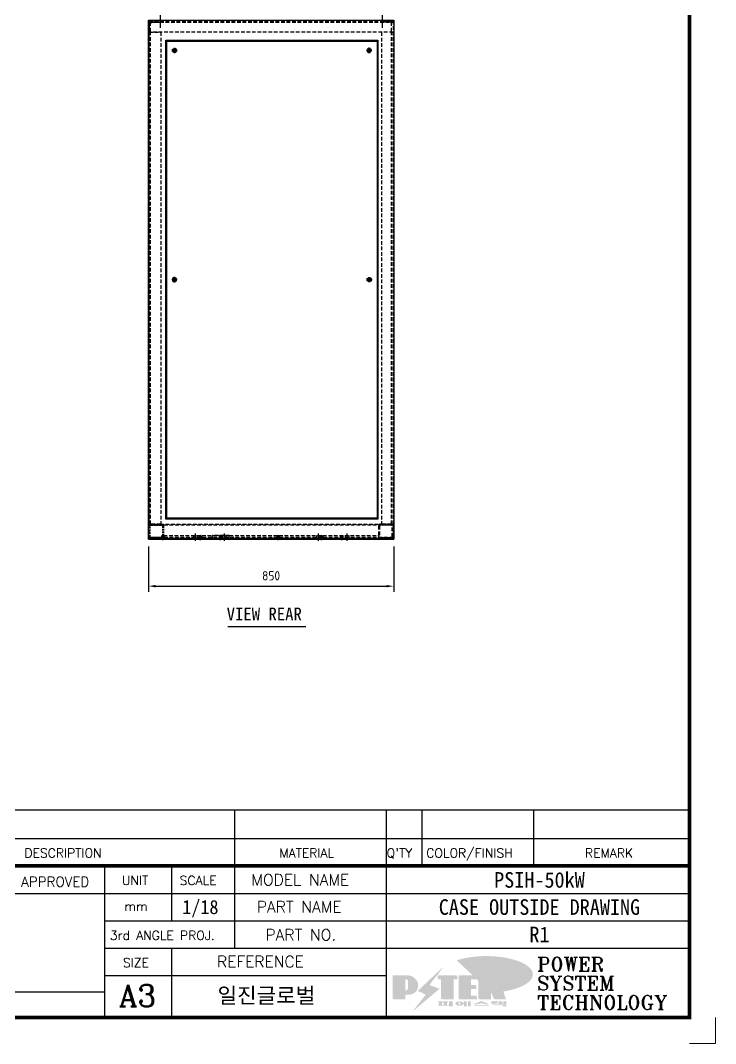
# Model space of a CAD drawing. Header units: millimetres. Extents: x -8980 to 16421, y 0 to 6237.
# Drawn here: x 14012 to 16421, y 0 to 3548 of the extents above; entities that cross this region are included whole.
import ezdxf
from ezdxf.enums import TextEntityAlignment as Align

# ---------------------------------------------------------------- set-up
doc = ezdxf.new("R2010")
doc.units = ezdxf.units.MM
for name, pattern in [('CENTER', [50.8, 31.75, -6.35, 6.35, -6.35]), ('CENTER1', [10, 7, -1, 1, -1]), ('HIDDEN', [9.525, 6.35, -3.175]), ('HIDDENX2', [19.05, 12.7, -6.35]), ('PHANTOM2', [31.75, 15.875, -3.175, 3.175, -3.175, 3.175, -3.175])]:
    doc.linetypes.add(name, pattern=pattern)
for name, color, linetype in [('3', 3, 'Continuous'), ('BOM', 6, 'Continuous'), ('CENTER', 1, 'CENTER'), ('CL', 1, 'CENTER'), ('FORMAT-1', 7, 'Continuous'), ('HL', 2, 'HIDDEN'), ('line', 3, 'Continuous')]:
    doc.layers.add(name, color=color, linetype=linetype)
doc.styles.add('H', font='')
doc.styles.add('HAN', font='')
doc.styles.add('RC', font='ROMANC.SHX')
doc.styles.add('ROMANT', font='romant')
doc.styles.add('RT', font='ROMANT.SHX', dxfattribs={"oblique": 15})
doc.styles.get("Standard").update_dxf_attribs({"font": 'ISOCP.SHX', "bigfont": 'WHGTXT.SHX'})
doc.styles.get('H').set_extended_font_data('Dotum')
doc.styles.get('HAN').set_extended_font_data('GulimChe')
doc.dimstyles.new('PS-10', dxfattribs={"dimscale": 10, "dimtxt": 3.2, "dimasz": 2.5, "dimexe": 2, "dimexo": 2.5, "dimgap": 2, "dimtad": 1, "dimtoh": 1, "dimrnd": 0.05, "dimzin": 12, "dimdsep": 46, "dimtxsty": 'Standard', "dimcen": 0, "dimclrt": 2, "dimazin": 3, "dimtfac": 1, "dimtofl": 0, "dimtmove": 0, "dimatfit": 3, "dimfxl": 0, "dimtolj": 1, "dimtzin": 0, "dimarcsym": 0})

# ---------------------------------------------------------------- blocks, each defined once
blk = doc.blocks.new('no3')
at = {"color": 180}
for p, q in [((0, 5.5), (0, 0)), ((0, 5.5), (186, 5.5)), ((6.79, 5.5), (6.79, 0)), ((32.74, 0.11), (32.74, 5.5)), ((98.4, 5.5), (98.4, 0)), ((127.61, 5.5), (127.61, 0)), ((134.43, 5.5), (134.43, 0)), ((155.98, 5.5), (155.98, 0))]:
    blk.add_line(p, q, dxfattribs=at)
at = {"color": 2, "style": 'HAN'}
for tag, p in [('PART-NO', (19.76, 2.75)), ('MATERIAL', (111.38, 2.75)), ("Q'TY", (131.02, 2.75)), ('COLOR/FINISH', (145.2, 2.75)), ('REMARK', (170.76, 2.75))]:
    blk.add_attdef(tag, text='', height=2.9, dxfattribs=at).set_placement(p, align=Align.MIDDLE_CENTER)
blk.add_attdef('DESCRIPTION', text='', height=2.9, dxfattribs=at).set_placement((34.51, 2.75), align=Align.MIDDLE_LEFT)
at = {"color": 2, "style": 'RT', "oblique": 15}
blk.add_attdef('NO', text='', height=1.74, dxfattribs=at).set_placement((3.38, 2.51), align=Align.MIDDLE_CENTER)
blk = doc.blocks.new('new LOGO')
at = {"layer": 'line'}
h = blk.add_hatch(color=253, dxfattribs=at)
edge = h.paths.add_edge_path()
edge.add_ellipse((333.9, 86.4), major_axis=(-165.9, 0), ratio=0.39426, start_angle=111.5127, end_angle=334.469)
edge.add_ellipse((314.1, 81.2), major_axis=(-153.7, 0), ratio=0.40699, start_angle=121.3066, end_angle=327.7437, ccw=False)
edge.add_line((394, 27.8), (394.7, 25.6))
h = blk.add_hatch(color=250, dxfattribs=at)
h.paths.add_polyline_path([(44.5, 69.4), (46.6, 69.4, -0.129793), (52, 68, 0.221832), (43.6, 71.9), (41.5, 71.9), (41.5, 27.9), (43.6, 27.9, 0.02048), (44.5, 28)], flags=17)
h.paths.add_polyline_path([(44.5, 13.9), (57.3, 13.9, 0.72362), (77.1, 73.9, -0.679777), (54.3, 16.4), (41.5, 16.4), (41.5, -0.1), (3, -0.1), (3, -2.6), (44.5, -2.6)])
h.paths.add_polyline_path([(117.9, 14.2), (71.5, -44.4), (77.1, -39.6), (120.8, 15.6), (92, 28.9), (173.3, 106), (177.5, 111.4), (89.1, 27.6)])
h.paths.add_polyline_path([(162.7, 71.9), (162.7, 69.4), (172.5, 69.4), (172.5, 71.9)], flags=17)
h.paths.add_polyline_path([(217.7, 69.4), (230.5, 69.4), (230.5, 80.4), (227.5, 80.4), (227.5, 71.9), (214.7, 71.9), (214.7, -0.1), (175.5, -0.1), (175.5, -2.6), (217.7, -2.6)])
h.paths.add_polyline_path([(297.8, 46.6), (294.8, 46.6), (294.8, 37.4), (276, 37.4), (276, 10.9), (279, 10.9), (279, 34.9), (297.8, 34.9)])
h.paths.add_polyline_path([(300, 8.4), (297, 8.4), (297, -0.1), (237.5, -0.1), (237.5, -2.6), (300, -2.6)])
h.paths.add_polyline_path([(297.8, 80.4), (294.8, 80.4), (294.8, 71.9), (276, 71.9), (276, 49.1), (279, 49.1), (279, 69.4), (297.8, 69.4)])
h.paths.add_polyline_path([(350.2, 80.4), (347.2, 80.4), (347.2, 61.6), (350.2, 63.5)])
h.paths.add_polyline_path([(350.2, 26.7), (347.2, 35.2), (347.2, -0.1), (308.5, -0.1), (308.5, -2.6), (350.2, -2.6)])
h.paths.add_polyline_path([(402.7, 80.4), (396.5, 80.4), (379.6, 66.8), (400.5, -0.1), (361.8, -0.1), (362.7, -2.6), (403.5, -2.6), (382.6, 64.3)])
blk.add_hatch(color=5, dxfattribs=at).paths.add_polyline_path([(166.3, 35), (131, 49), (180.4, 112.7), (92, 28.9), (120.8, 15.6), (74.4, -43)])
h = blk.add_hatch(color=1, dxfattribs=at)
h.paths.add_polyline_path([(41.5, 16.4), (54.3, 16.4, 1), (54.3, 82.9), (0, 82.9), (0, -0.1), (41.5, -0.1)])
h.paths.add_polyline_path([(41.5, 27.9), (41.5, 71.9), (43.6, 71.9, -0.414214), (54.6, 60.9), (54.6, 38.9, -0.414214), (43.6, 27.9)], flags=16)
h.paths.add_polyline_path([(214.7, 71.9), (227.5, 71.9), (227.5, 82.9), (159.7, 82.9), (159.7, 71.9), (172.5, 71.9), (172.5, -0.1), (214.7, -0.1)])
h.paths.add_polyline_path([(276, 37.4), (294.8, 37.4), (294.8, 49.1), (276, 49.1), (276, 71.9), (294.8, 71.9), (294.8, 82.9), (234.5, 82.9), (234.5, -0.1), (297, -0.1), (297, 10.9), (276, 10.9)])
h.paths.add_polyline_path([(347.2, 35.2), (359.7, -0.1), (400.5, -0.1), (379.6, 66.8), (399.7, 82.9), (380.6, 82.9), (347.2, 61.6), (347.2, 82.9), (305.5, 82.9), (305.5, -0.1), (347.2, -0.1)])
h = blk.add_hatch(color=250, dxfattribs=at)
edge = h.paths.add_edge_path()
edge.add_ellipse((237.8, -17.6), major_axis=(-14.3, 0), ratio=0.526336, start_angle=192.2456, end_angle=269.0748)
edge.add_line((238.1, -10.1), (237.6, -10.1))
edge.add_ellipse((237.8, -17.6), major_axis=(-14.3, 0), ratio=0.526336, start_angle=270.9252, end_angle=449.0748)
edge.add_line((237.6, -25.1), (238.1, -25.1))
edge.add_ellipse((237.8, -17.6), major_axis=(-14.3, 0), ratio=0.526336, start_angle=450.9252, end_angle=527.7544)
edge.add_line((251.7, -19.2), (254.1, -19.2))
edge.add_line((254.1, -19.2), (254.1, -27.1))
edge.add_line((254.1, -27.1), (263.1, -27.1))
edge.add_line((263.1, -27.1), (263.1, -10.1))
edge.add_line((263.1, -10.1), (254.1, -10.1))
edge.add_line((254.1, -10.1), (254.1, -16))
edge.add_line((254.1, -16), (251.7, -16))
h.paths.add_polyline_path([(241, -16.4), (241, -18.7, -1), (234.4, -18.7), (234.4, -16.4, -1)], flags=16)
h.paths.add_polyline_path([(278.2, -10.1), (268.1, -10.1), (268.1, -27.1), (278.2, -27.1)])
h.paths.add_polyline_path([(310.3, -10.1), (310.3, -11.1, -0.157169), (289.3, -17.5), (294, -19.9, 0.128407), (316.3, -15.9, 0.128407), (338.6, -19.9), (343.3, -17.5, -0.157169), (322.2, -11.1), (322.2, -10.1)])
h.paths.add_polyline_path([(342.1, -25.1), (342.1, -22.3), (290.4, -22.3), (290.4, -25.1)])
h.paths.add_polyline_path([(352, -10.1), (352, -16.2, 0.414214), (354, -18.2), (378.7, -18.2), (378.7, -19.6), (390.2, -19.6), (390.2, -10.1), (378.7, -10.1), (378.7, -13.6), (374.7, -13.6), (374.7, -15.1), (378.7, -15.1), (378.7, -16.2), (364.7, -16.2), (364.7, -15.1), (371.2, -15.1), (371.2, -13.6), (364.7, -13.6), (364.7, -12.6), (374.7, -12.6), (374.7, -10.1)])
h.paths.add_polyline_path([(393.8, -10.1), (393.8, -19.6), (405, -19.6), (405, -10.1)])
h.paths.add_polyline_path([(405, -27.1), (405, -20.9), (356.8, -20.9), (356.8, -23), (391.8, -23), (391.8, -27.1)])
h.paths.add_polyline_path([(200.4, -10.1), (200.4, -22.3), (193.2, -22.3), (193.2, -12.6), (196.6, -12.6), (196.6, -10.1), (161, -10.1), (161, -12.6), (164.5, -12.6), (164.5, -22.3), (161, -22.3), (161, -25.1), (200.4, -25.1), (200.4, -27.1), (213.9, -27.1), (213.9, -10.1)])
h.paths.add_polyline_path([(182, -12.6), (175.6, -12.6), (175.6, -22.3), (182, -22.3)], flags=17)
blk = doc.blocks.new('format-3')
at = {"color": 180}
for p, q in [((229, 39.49), (415, 39.49)), ((327.4, 39.49), (327.4, 34.21)), ((356.61, 39.49), (356.61, 34.21)), ((363.43, 39.49), (363.43, 34.21)), ((384.98, 39.49), (384.98, 34.21)), ((302.44, 5), (302.44, 34.21)), ((315.22, 34.21), (315.22, 23.65)), ((327.4, 34.21), (327.4, 18.37)), ((356.61, 34.21), (356.61, 5)), ((252.98, 28.93), (415, 28.93)), ((302.44, 23.65), (415, 23.65)), ((302.44, 18.37), (415, 18.37)), ((315.22, 18.37), (315.22, 5)), ((302.44, 13.09), (356.61, 13.09)), ((252.98, 9.95), (302.44, 9.95))]:
    blk.add_line(p, q, dxfattribs=at)
at = {"color": 3, "lineweight": 9}
for p in [(420, 5), (415, 0)]:
    blk.add_line(p, (420, 0), dxfattribs=at)
at = {"const_width": 0.7}
blk.add_lwpolyline([(252.98, 5), (252.98, 34.21), (415, 34.21)], dxfattribs=at)
at = {"layer": 'FORMAT-1', "const_width": 0.7}
blk.add_lwpolyline([(13, 5), (13, 292), (415, 292), (415, 5)], close=True, dxfattribs=at)
at = {"xscale": 0.05400000000000027, "yscale": 0.05400000000000027, "zscale": 0.05400000000000027}
blk.add_blockref('new LOGO', (357.85, 8.65), dxfattribs=at)
at = {"color": 2, "style": 'RC'}
for s, height, p in [('DESCRIPTION', 1.7424, (286.93, 35.83)), ('MATERIAL', 1.742, (336.02, 35.83)), ("Q'TY", 1.742, (356.67, 35.83)), ('COLOR/FINISH', 1.7424, (364.3, 35.83)), ('REMARK', 1.742, (394.87, 35.83)), ('APPROVED', 1.9, (286.3, 30.22)), ('UNIT', 1.742, (305.69, 30.55)), ('SCALE', 1.742, (316.82, 30.55)), ('MODEL NAME', 2.178, (330.62, 30.46)), ('mm', 1.742, (306.17, 25.56)), ('PART NAME', 2.178, (331.67, 25.24)), ('3rd ANGLE PROJ.', 1.7424, (303.37, 19.97)), ('PART NO.', 2.178, (333.34, 19.85)), ('SIZE', 1.742, (305.89, 14.71)), ('REFERENCE', 2.178, (324.02, 14.69))]:
    blk.add_text(s, height=height, dxfattribs=at).set_placement(p)
at = {"style": 'ROMANT'}
for s, p in [('POWER', (385.65, 13.96)), ('SYSTEM', (385.65, 10.31)), ('TECHNOLOGY', (385.65, 6.56))]:
    blk.add_text(s, height=2.7, dxfattribs=at).set_placement(p)
at = {"color": 2, "lineweight": 25, "style": 'RC'}
blk.add_text('A3', height=4.182, dxfattribs=at).set_placement((305.11, 7.14))
at = {"style": 'HAN'}
for tag, height, p in [('MODEL-NAME', 3, (386.6, 31.53)), ('SCALE', 2.7, (321.31, 26.29)), ('PART-NAME', 3, (386.6, 26.29)), ('PART-NO', 3, (386.6, 21.01)), ('DRA-BY', 3, (261.22, 19.44)), ('CH-BY', 3, (277.71, 19.44)), ('APP-BY', 3, (294.2, 19.44)), ('관련업체', 3, (334.02, 9.26)), ('DRA-DATE', 2.5, (261.22, 7.48)), ('CH-DATE', 2.5, (277.71, 7.48)), ('APP-DATE', 2.5, (294.2, 7.48))]:
    blk.add_attdef(tag, text='', height=height, dxfattribs=at).set_placement(p, align=Align.MIDDLE_CENTER)
blk = doc.blocks.new('*D533')
at = {"color": 0, "lineweight": -2}
for p, q in [((14455.5, 1724), (14455.5, 1566.1)), ((15305.5, 1724), (15305.5, 1566.1)), ((14480.5, 1586.1), (15280.5, 1586.1))]:
    blk.add_line(p, q, dxfattribs=at)
at = {"color": 0}
for points in [[(14480.5, 1590.3), (14480.5, 1581.9), (14455.5, 1586.1)], [(15280.5, 1590.3), (15280.5, 1581.9), (15305.5, 1586.1)]]:
    blk.add_solid(points, dxfattribs=at)
at = {"layer": 'DEFPOINTS', "color": 0}
for p in [(14455.5, 1749, 0), (15305.5, 1749, 0), (15305.5, 1586.1)]:
    blk.add_point(p, dxfattribs=at)
at = {"color": 2, "insert": (14880.5, 1622.1), "char_height": 32, "attachment_point": 5}
blk.add_mtext('\\A1;850', dxfattribs=at)
blk = doc.blocks.new('MCLBM1')
at = {"color": 0}
blk.add_circle((0, 0), 0.5, dxfattribs=at)
at = {"style": 'H'}
blk.add_text('BM', height=0.5, dxfattribs=at).set_placement((0, 0), align=Align.MIDDLE)
at = {"style": 'H', "flags": 1}
for tag, p in [('SPEC', (0, -3)), ('WEIGHT', (0, -5)), ('NAME', (0, -1)), ('ENAME', (0, -2)), ('MATERIAL', (0, -4)), ('REMARK', (0, -6))]:
    blk.add_attdef(tag, p, '', height=0.5, dxfattribs=at)
blk = doc.blocks.new('A$C288B02AA')
for points in [[(-3.2, 0.6, 0.414214), (-0.6, 3.2)], [(0.6, 3.2, 0.414214), (3.2, 0.6)], [(-3.2, -0.6, -0.414214), (-0.6, -3.2)], [(3.2, -0.6, 0.414214), (0.6, -3.2)]]:
    blk.add_lwpolyline(points, format="xyb")
at = {"color": 6, "linetype": 'PHANTOM2'}
blk.add_circle((0, 0), 7.5, dxfattribs=at)
blk.add_circle((0, 0), 6)
for start, end in [(169.5243, 190.4757), (79.5243, 100.4757), (349.5243, 10.4757), (259.5243, 280.4757)]:
    blk.add_arc((0, 0), 3.3, start, end)
at = {"layer": 'CENTER'}
for p, q in [((9, 0), (-9, 0)), ((0, 9), (0, -9))]:
    blk.add_line(p, q, dxfattribs=at)
at = {"layer": 'BOM', "rotation": 270}
blk.add_blockref('MCLBM1', (3.4, -3.4), dxfattribs=at)

msp = doc.modelspace()

# ---------------------------------------------------------------- linework, layer by layer
at = {"color": 1}
for p, q in [((14495.507, 3608.978, 0), (14495.507, 3521.978, 0)), ((15265.507, 3608.978, 0), (15265.507, 3521.978, 0))]:
    msp.add_line(p, q, dxfattribs=at)
at = {"color": 2, "linetype": 'HIDDENX2'}
for p, q in [((14457.807, 3541.678, 0), (15303.207, 3541.678, 0)), ((14462.807, 1801.278, 0), (14462.807, 3506.678, 0)), ((15298.207, 1801.278, 0), (15298.207, 3506.678, 0)), ((15303.207, 1798.078, 0), (14457.807, 1798.078, 0)), ((15303.207, 1754.478, 0), (14457.807, 1754.478, 0)), ((14500.507, 1748.978, 0), (14500.507, 1751.278, 0)), ((14510.507, 1748.978, 0), (14510.507, 1751.278, 0)), ((14630.507, 1748.978, 0), (14630.507, 1751.278, 0)), ((14640.507, 1748.978, 0), (14640.507, 1751.278, 0)), ((14700.507, 1748.978, 0), (14700.507, 1751.278, 0)), ((14700.507, 1748.978, 0), (14700.507, 1751.278, 0)), ((14710.507, 1748.978, 0), (14710.507, 1751.278, 0)), ((14710.507, 1748.978, 0), (14710.507, 1751.278, 0)), ((14900.507, 1748.978, 0), (14900.507, 1751.278, 0)), ((14910.507, 1748.978, 0), (14910.507, 1751.278, 0)), ((15050.507, 1748.978, 0), (15050.507, 1751.278, 0)), ((15060.507, 1748.978, 0), (15060.507, 1751.278, 0)), ((15120.507, 1748.978, 0), (15120.507, 1751.278, 0)), ((15130.507, 1748.978, 0), (15130.507, 1751.278, 0))]:
    msp.add_line(p, q, dxfattribs=at)
msp.add_line((14730.992, 1445.639, 0), (15000.841, 1445.639, 0))
at = {"color": 3, "elevation": 0}
msp.add_lwpolyline([(14455.507, 3548.978), (15305.507, 3548.978), (15305.507, 1748.978), (14455.507, 1748.978)], close=True, dxfattribs=at)
at = {"color": 2, "linetype": 'HIDDENX2', "elevation": 0}
for points in [[(14457.807, 3546.678), (15303.207, 3546.678), (15303.207, 1751.278), (14457.807, 1751.278)], [(15303.207, 3506.678), (14457.807, 3506.678), (14457.807, 3546.678), (15303.207, 3546.678)], [(14497.807, 3506.678), (14497.807, 1801.278), (14457.807, 1801.278), (14457.807, 3506.678)], [(15263.207, 3506.678), (15263.207, 1801.278), (15303.207, 1801.278), (15303.207, 3506.678)], [(14457.807, 1801.278), (15303.207, 1801.278), (15303.207, 1751.278), (14457.807, 1751.278)], [(14507.807, 1761.278), (15253.207, 1761.278), (15253.207, 1751.278), (14507.807, 1751.278)], [(14676.007, 1751.278), (14735.007, 1751.278), (14735.007, 1761.278), (14676.007, 1761.278)]]:
    msp.add_lwpolyline(points, close=True, dxfattribs=at)
for points in [[(14457.807, 3546.678), (14457.807, 3506.678), (14459.807, 3506.678, 0.41421356), (14462.807, 3509.678), (14462.807, 3537.178, -0.41421356), (14467.307, 3541.678), (14494.807, 3541.678, 0.41421356), (14497.807, 3544.678), (14497.807, 3546.678)], [(15303.207, 3546.678), (15303.207, 3506.678), (15301.207, 3506.678, -0.41421356), (15298.207, 3509.678), (15298.207, 3537.178, 0.41421356), (15293.707, 3541.678), (15266.207, 3541.678, -0.41421356), (15263.207, 3544.678), (15263.207, 3546.678)], [(15303.207, 1794.878, 0.41421356), (15296.807, 1801.278), (15259.607, 1801.278, 0.41421356), (15253.207, 1794.878), (15253.207, 1757.678, 0.41421356), (15259.607, 1751.278), (15296.807, 1751.278, 0.41421356), (15303.207, 1757.678)], [(15300.007, 1794.878, 0.41421356), (15296.807, 1798.078), (15259.607, 1798.078, 0.41421356), (15256.407, 1794.878), (15256.407, 1757.678, 0.41421356), (15259.607, 1754.478), (15296.807, 1754.478, 0.41421356), (15300.007, 1757.678)]]:
    msp.add_lwpolyline(points, format="xyb", close=True, dxfattribs=at)
at = {"color": 3, "extrusion": (-1.11938e-14, 1, 0), "elevation": 1748.978}
msp.add_lwpolyline([(-15305.507, 0), (-14455.507, 0), (-15305.507, 0)], dxfattribs=at)
at = {"color": 2, "linetype": 'HIDDENX2', "elevation": 0}
for points in [[(14501.507, 1751.278), (14501.507, 1761.278)], [(14502.184, 1751.278), (14502.184, 1761.278)], [(14508.831, 1761.278), (14508.831, 1751.278)], [(14509.507, 1761.278), (14509.507, 1751.278)], [(14631.507, 1751.278), (14631.507, 1761.278)], [(14632.184, 1751.278), (14632.184, 1761.278)], [(14638.831, 1761.278), (14638.831, 1751.278)], [(14639.507, 1761.278), (14639.507, 1751.278)], [(14701.507, 1751.278), (14701.507, 1761.278)], [(14701.507, 1751.278), (14701.507, 1761.278)], [(14702.184, 1751.278), (14702.184, 1761.278)], [(14702.184, 1751.278), (14702.184, 1761.278)], [(14708.831, 1761.278), (14708.831, 1751.278)], [(14708.831, 1761.278), (14708.831, 1751.278)], [(14709.507, 1761.278), (14709.507, 1751.278)], [(14709.507, 1761.278), (14709.507, 1751.278)], [(14901.507, 1751.278), (14901.507, 1761.278)], [(14902.184, 1751.278), (14902.184, 1761.278)], [(14908.831, 1761.278), (14908.831, 1751.278)], [(14909.507, 1761.278), (14909.507, 1751.278)], [(15051.507, 1751.278), (15051.507, 1761.278)], [(15052.184, 1751.278), (15052.184, 1761.278)], [(15058.831, 1761.278), (15058.831, 1751.278)], [(15059.507, 1761.278), (15059.507, 1751.278)], [(15121.507, 1751.278), (15121.507, 1761.278)], [(15122.184, 1751.278), (15122.184, 1761.278)], [(15128.831, 1761.278), (15128.831, 1751.278)], [(15129.507, 1761.278), (15129.507, 1751.278)]]:
    msp.add_lwpolyline(points, dxfattribs=at)
at = {"layer": '3', "elevation": 0}
for points in [[(14515.507, 3478.978), (15250.507, 3478.978), (15250.507, 1818.978), (14515.507, 1818.978)], [(14518.507, 3475.978), (15247.507, 3475.978), (15247.507, 1821.978), (14518.507, 1821.978)]]:
    msp.add_lwpolyline(points, close=True, dxfattribs=at)
at = {"layer": 'CENTER', "color": 1, "linetype": 'CENTER1'}
for p, q in [((14505.507, 1745.978, 0), (14505.507, 1764.278, 0)), ((14635.507, 1745.978, 0), (14635.507, 1764.278, 0)), ((14705.507, 1745.978, 0), (14705.507, 1764.278, 0)), ((14705.507, 1745.978, 0), (14705.507, 1764.278, 0)), ((14905.507, 1745.978, 0), (14905.507, 1764.278, 0)), ((15055.507, 1745.978, 0), (15055.507, 1764.278, 0)), ((15125.507, 1745.978, 0), (15125.507, 1764.278, 0))]:
    msp.add_line(p, q, dxfattribs=at)
at = {"layer": 'CL'}
for p, q in [((14617.507, 1768.969, 0), (14617.507, 1743.196, 0)), ((14717.507, 1768.969, 0), (14717.507, 1743.196, 0)), ((15043.507, 1768.969, 0), (15043.507, 1743.196, 0)), ((15143.507, 1768.969, 0), (15143.507, 1743.196, 0))]:
    msp.add_line(p, q, dxfattribs=at)
at = {"layer": 'HL'}
for p, q in [((14610.507, 1751.278, 0), (14610.507, 1748.978, 0)), ((14611.507, 1761.278, 0), (14611.507, 1751.278, 0)), ((14623.507, 1761.278, 0), (14623.507, 1751.278, 0)), ((14624.507, 1751.278, 0), (14624.507, 1748.978, 0)), ((14710.507, 1751.278, 0), (14710.507, 1748.978, 0)), ((14711.507, 1761.278, 0), (14711.507, 1751.278, 0)), ((14723.507, 1761.278, 0), (14723.507, 1751.278, 0)), ((14724.507, 1751.278, 0), (14724.507, 1748.978, 0)), ((14747.507, 1751.278, 0), (14747.507, 1761.278, 0)), ((15013.507, 1751.278, 0), (15013.507, 1761.278, 0)), ((15036.507, 1751.278, 0), (15036.507, 1748.978, 0)), ((15037.507, 1761.278, 0), (15037.507, 1751.278, 0)), ((15049.507, 1761.278, 0), (15049.507, 1751.278, 0)), ((15050.507, 1751.278, 0), (15050.507, 1748.978, 0)), ((15136.507, 1751.278, 0), (15136.507, 1748.978, 0)), ((15137.507, 1761.278, 0), (15137.507, 1751.278, 0)), ((15149.507, 1761.278, 0), (15149.507, 1751.278, 0)), ((15150.507, 1751.278, 0), (15150.507, 1748.978, 0))]:
    msp.add_line(p, q, dxfattribs=at)
at = {"layer": 'HL', "elevation": 0}
for points in [[(14457.807, 1794.878, -0.41421356), (14464.207, 1801.278), (14501.407, 1801.278, -0.41421356), (14507.807, 1794.878), (14507.807, 1757.678, -0.41421356), (14501.407, 1751.278), (14464.207, 1751.278, -0.41421356), (14457.807, 1757.678)], [(14461.007, 1794.878, -0.41421356), (14464.207, 1798.078), (14501.407, 1798.078, -0.41421356), (14504.607, 1794.878), (14504.607, 1757.678, -0.41421356), (14501.407, 1754.478), (14464.207, 1754.478, -0.41421356), (14461.007, 1757.678)]]:
    msp.add_lwpolyline(points, format="xyb", close=True, dxfattribs=at)

# ---------------------------------------------------------------- block references
ref = msp.add_blockref('format-3', (8860.77, 0), dxfattribs=dict(xscale=18, yscale=18, zscale=18))
ref.add_attrib('MODEL-NAME', 'PSIH-50kW', dxfattribs={"height": 54, "style": 'HAN'}).set_placement((15810.488, 567.452), align=Align.MIDDLE_CENTER)
ref.add_attrib('PART-NAME', 'CASE OUTSIDE DRAWING', dxfattribs={"height": 54, "style": 'HAN'}).set_placement((15810.488, 473.296), align=Align.MIDDLE_CENTER)
ref.add_attrib('PART-NO', 'R1', dxfattribs={"height": 54, "style": 'HAN'}).set_placement((15810.488, 378.256), align=Align.MIDDLE_CENTER)
ref.add_attrib('SCALE', '1/18', dxfattribs={"height": 48.6, "style": 'HAN'}).set_placement((14635.315, 473.296), align=Align.MIDDLE_CENTER)
ref.add_attrib('관련업체', '일진글로벌', dxfattribs={"height": 54, "style": 'HAN'}).set_placement((14864.189, 166.728), align=Align.MIDDLE_CENTER)
msp.add_blockref('A$C288B02AA', (14545.507, 3443.978, 0))
at = {"xscale": -1}
msp.add_blockref('A$C288B02AA', (15220.507, 3443.978, 0), dxfattribs=at)
at = {"xscale": -1, "rotation": 180}
msp.add_blockref('A$C288B02AA', (14545.507, 2648.978, 0), dxfattribs=at)
at = {"rotation": 180}
for p in [(15220.507, 2648.978, 0), (15220.507, 2648.978)]:
    msp.add_blockref('A$C288B02AA', p, dxfattribs=at)
ref = msp.add_blockref('no3', (12982.77, 710.896), dxfattribs=dict(xscale=18, yscale=18, zscale=18))
ref.add_attrib('NO', '1', dxfattribs={"color": 2, "height": 31.32, "style": 'RT'}).set_placement((13043.691, 756.02), align=Align.MIDDLE_CENTER)

# ---------------------------------------------------------------- texts
at = {"color": 2, "style": 'HAN'}
msp.add_text('VIEW REAR', height=44.8, dxfattribs=at).set_placement((14726.452, 1467.191, 0))

# ---------------------------------------------------------------- dimensions: what is measured, and where the dimension line sits
dim = msp.add_linear_dim(base=(15305.507, 1586.091), p1=(14455.507, 1748.978, 0), p2=(15305.507, 1748.978, 0), dimstyle='PS-10')
dim.commit()
dim.dimension.update_dxf_attribs({"geometry": '*D533', "text_midpoint": (14880.507, 1622.091)})

doc.saveas('drawing.dxf')
